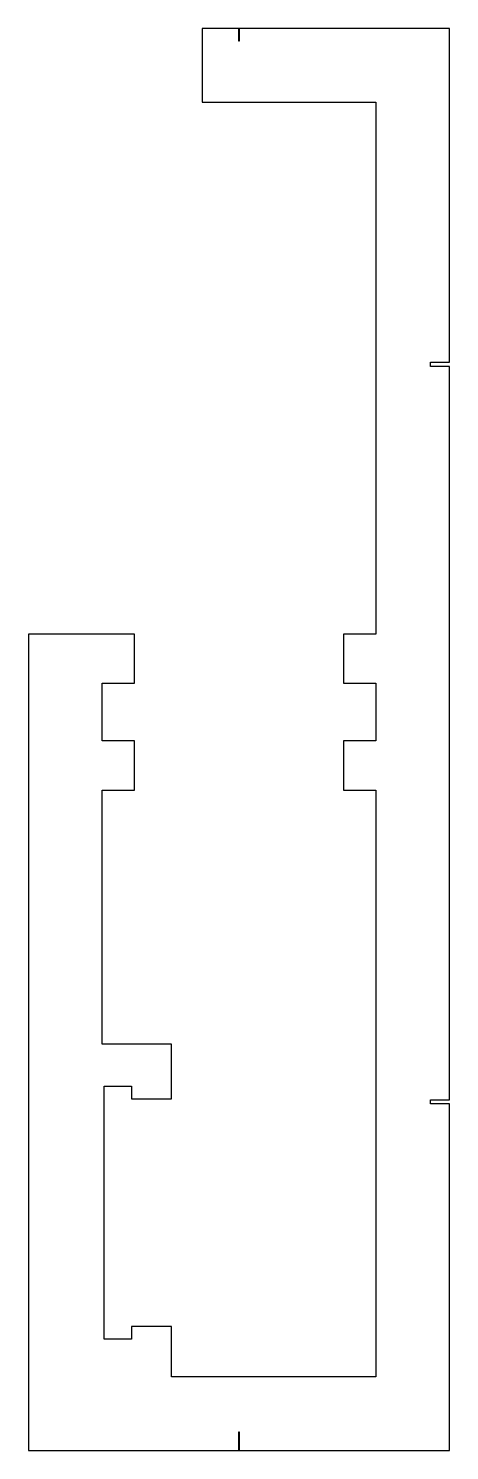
# Model space of a CAD drawing. Header units: metres. Extents: x 0 to 20, y -36.5 to 31.
import ezdxf

# ---------------------------------------------------------------- set-up
doc = ezdxf.new("R2010")
doc.units = ezdxf.units.M

msp = doc.modelspace()

# ---------------------------------------------------------------- linework, layer by layer
for p, q in [((9.995, 31.046), (8.25, 31.046)), ((8.25, 31.046), (8.25, 27.546)), ((9.995, 30.446), (9.995, 31.046)), ((10.005, 30.446), (9.995, 30.446)), ((20, 31.046), (10.005, 31.046)), ((10.005, 31.046), (10.005, 30.446)), ((20, 15.2), (20, 31.046)), ((8.25, 27.546), (16.5, 27.546)), ((16.5, 27.546), (16.5, 2.3)), ((19.1, 15), (19.1, 15.2)), ((19.1, 15.2), (20, 15.2)), ((20, 15), (19.1, 15)), ((20, -19.8), (20, 15)), ((5.03, 2.3), (0, 2.3)), ((0, 2.3), (0, -36.45)), ((5.03, -0.035), (5.03, 2.3)), ((16.5, 2.3), (14.97, 2.3)), ((14.97, 2.3), (14.97, -0.035)), ((3.5, -2.765), (3.5, -0.035)), ((3.5, -0.035), (5.03, -0.035)), ((14.97, -0.035), (16.5, -0.035)), ((16.5, -0.035), (16.5, -2.765)), ((5.03, -2.765), (3.5, -2.765)), ((5.03, -5.1), (5.03, -2.765)), ((16.5, -2.765), (14.97, -2.765)), ((14.97, -2.765), (14.97, -5.1)), ((3.5, -17.16), (3.5, -5.1)), ((3.5, -5.1), (5.03, -5.1)), ((14.97, -5.1), (16.5, -5.1)), ((16.5, -5.1), (16.5, -32.95)), ((6.8, -17.16), (3.5, -17.16)), ((6.8, -19.76), (6.8, -17.16)), ((3.6, -31.16), (3.6, -19.16)), ((3.6, -19.16), (4.9, -19.16)), ((4.9, -19.16), (4.9, -19.76)), ((4.9, -19.76), (6.8, -19.76)), ((19.1, -20), (19.1, -19.8)), ((19.1, -19.8), (20, -19.8)), ((20, -20), (19.1, -20)), ((20, -36.45), (20, -20)), ((6.8, -30.56), (4.9, -30.56)), ((4.9, -30.56), (4.9, -31.16)), ((6.8, -32.95), (6.8, -30.56)), ((4.9, -31.16), (3.6, -31.16)), ((16.5, -32.95), (6.8, -32.95)), ((9.995, -36.45), (9.995, -35.56)), ((9.995, -35.56), (10.005, -35.56)), ((10.005, -35.56), (10.005, -36.45)), ((0, -36.45), (9.995, -36.45)), ((10.005, -36.45), (20, -36.45))]:
    msp.add_line(p, q)

doc.saveas('drawing.dxf')
